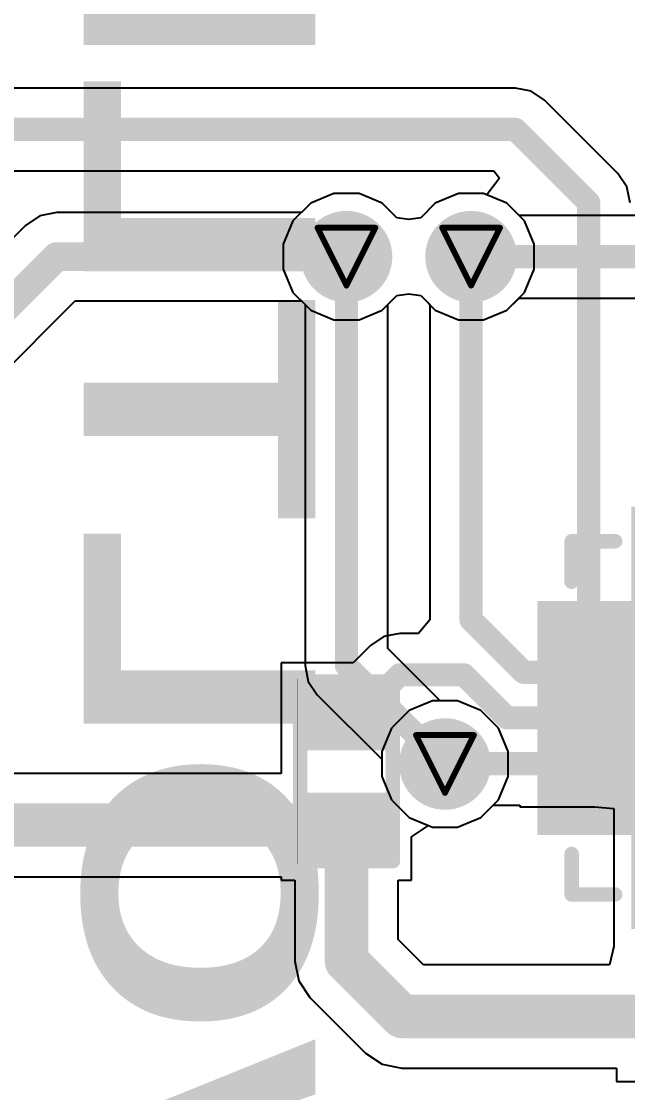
# Model space of a CAD drawing. Header units: inches. Extents: x -6 to 385, y -2 to 102.
# Drawn here: x 63.06 to 68.38, y 9.2 to 18.59 of the extents above; entities that cross this region are included whole.
import ezdxf

# ---------------------------------------------------------------- set-up
doc = ezdxf.new("R2010")
doc.units = ezdxf.units.IN
for name, color, linetype in [('Bottom Layer', 5, 'Continuous'), ('Bottom Overlay', 54, 'Continuous'), ('Bottom Paste', 16, 'Continuous'), ('Bottom Solder', 6, 'Continuous'), ('Drill Drawing', 1, 'Continuous'), ('Layer 1', 16, 'Continuous'), ('Layer 2', 76, 'Continuous'), ('Top Layer', 1, 'Continuous'), ('Top Solder', 216, 'Continuous'), ('Via Holes', 16, 'Continuous')]:
    doc.layers.add(name, color=color, linetype=linetype)
doc.styles.add('Arial Black_Bold', font='', dxfattribs={"height": 0.2})
doc.styles.get('Arial Black_Bold').set_extended_font_data('Arial Black', bold=True)

# ---------------------------------------------------------------- blocks, each defined once
blk = doc.blocks.new('20_VQFN__3_3__B_11')
at = {"layer": 'Bottom Layer'}
for points in [[(-0.925, 1.05), (-0.925, 1.75), (-0.675, 1.75), (-0.675, 1.05)], [(-0.525, 1.05), (-0.525, 1.75), (-0.275, 1.75), (-0.275, 1.05)], [(-0.125, 1.05), (-0.125, 1.75), (0.125, 1.75), (0.125, 1.05)], [(0.275, 1.05), (0.275, 1.75), (0.525, 1.75), (0.525, 1.05)], [(0.675, 1.05), (0.675, 1.75), (0.925, 1.75), (0.925, 1.05)], [(-1.75, 0.925), (-1.05, 0.925), (-1.05, 0.675), (-1.75, 0.675)], [(1.05, 0.925), (1.75, 0.925), (1.75, 0.675), (1.05, 0.675)], [(-0.825, 0.825), (0.825, 0.825), (0.825, -0.825), (-0.825, -0.825)], [(-1.75, 0.525), (-1.05, 0.525), (-1.05, 0.275), (-1.75, 0.275)], [(1.05, 0.525), (1.75, 0.525), (1.75, 0.275), (1.05, 0.275)], [(-1.75, 0.125), (-1.05, 0.125), (-1.05, -0.125), (-1.75, -0.125)], [(1.05, 0.125), (1.75, 0.125), (1.75, -0.125), (1.05, -0.125)], [(-1.75, -0.275), (-1.05, -0.275), (-1.05, -0.525), (-1.75, -0.525)], [(1.05, -0.275), (1.75, -0.275), (1.75, -0.525), (1.05, -0.525)], [(-1.75, -0.675), (-1.05, -0.675), (-1.05, -0.925), (-1.75, -0.925)], [(1.05, -0.675), (1.75, -0.675), (1.75, -0.925), (1.05, -0.925)], [(-0.675, -1.05), (-0.675, -1.75), (-0.925, -1.75), (-0.925, -1.05)], [(-0.275, -1.05), (-0.275, -1.75), (-0.525, -1.75), (-0.525, -1.05)], [(0.125, -1.05), (0.125, -1.75), (-0.125, -1.75), (-0.125, -1.05)], [(0.525, -1.05), (0.525, -1.75), (0.275, -1.75), (0.275, -1.05)], [(0.925, -1.05), (0.925, -1.75), (0.675, -1.75), (0.675, -1.05)]]:
    blk.add_hatch(color=5, dxfattribs=at).paths.add_polyline_path(points)
at = {"layer": 'Bottom Paste'}
for points in [[(-0.925, 1.05), (-0.925, 1.75), (-0.675, 1.75), (-0.675, 1.05)], [(-0.525, 1.05), (-0.525, 1.75), (-0.275, 1.75), (-0.275, 1.05)], [(-0.125, 1.05), (-0.125, 1.75), (0.125, 1.75), (0.125, 1.05)], [(0.275, 1.05), (0.275, 1.75), (0.525, 1.75), (0.525, 1.05)], [(0.675, 1.05), (0.675, 1.75), (0.925, 1.75), (0.925, 1.05)], [(-1.75, 0.925), (-1.05, 0.925), (-1.05, 0.675), (-1.75, 0.675)], [(1.05, 0.925), (1.75, 0.925), (1.75, 0.675), (1.05, 0.675)], [(-0.825, 0.825), (0.825, 0.825), (0.825, -0.825), (-0.825, -0.825)], [(-1.75, 0.525), (-1.05, 0.525), (-1.05, 0.275), (-1.75, 0.275)], [(1.05, 0.525), (1.75, 0.525), (1.75, 0.275), (1.05, 0.275)], [(-1.75, 0.125), (-1.05, 0.125), (-1.05, -0.125), (-1.75, -0.125)], [(1.05, 0.125), (1.75, 0.125), (1.75, -0.125), (1.05, -0.125)], [(-1.75, -0.275), (-1.05, -0.275), (-1.05, -0.525), (-1.75, -0.525)], [(1.05, -0.275), (1.75, -0.275), (1.75, -0.525), (1.05, -0.525)], [(-1.75, -0.675), (-1.05, -0.675), (-1.05, -0.925), (-1.75, -0.925)], [(1.05, -0.675), (1.75, -0.675), (1.75, -0.925), (1.05, -0.925)], [(-0.675, -1.05), (-0.675, -1.75), (-0.925, -1.75), (-0.925, -1.05)], [(-0.275, -1.05), (-0.275, -1.75), (-0.525, -1.75), (-0.525, -1.05)], [(0.125, -1.05), (0.125, -1.75), (-0.125, -1.75), (-0.125, -1.05)], [(0.525, -1.05), (0.525, -1.75), (0.275, -1.75), (0.275, -1.05)], [(0.925, -1.05), (0.925, -1.75), (0.675, -1.75), (0.675, -1.05)]]:
    blk.add_hatch(color=16, dxfattribs=at).paths.add_polyline_path(points)
at = {"layer": 'Bottom Solder'}
for points in [[(-1.0266, 0.9484), (-1.0266, 1.8516), (-0.5734, 1.8516), (-0.5734, 0.9484)], [(-0.6266, 0.9484), (-0.6266, 1.8516), (-0.1734, 1.8516), (-0.1734, 0.9484)], [(-0.2266, 0.9484), (-0.2266, 1.8516), (0.2266, 1.8516), (0.2266, 0.9484)], [(0.1734, 0.9484), (0.1734, 1.8516), (0.6266, 1.8516), (0.6266, 0.9484)], [(0.5734, 0.9484), (0.5734, 1.8516), (1.0266, 1.8516), (1.0266, 0.9484)], [(-1.8516, 1.0266), (-0.9484, 1.0266), (-0.9484, 0.5734), (-1.8516, 0.5734)], [(0.9484, 1.0266), (1.8516, 1.0266), (1.8516, 0.5734), (0.9484, 0.5734)], [(-0.9266, 0.9266), (0.9266, 0.9266), (0.9266, -0.9266), (-0.9266, -0.9266)], [(-1.8516, 0.6266), (-0.9484, 0.6266), (-0.9484, 0.1734), (-1.8516, 0.1734)], [(0.9484, 0.6266), (1.8516, 0.6266), (1.8516, 0.1734), (0.9484, 0.1734)], [(-1.8516, 0.2266), (-0.9484, 0.2266), (-0.9484, -0.2266), (-1.8516, -0.2266)], [(0.9484, 0.2266), (1.8516, 0.2266), (1.8516, -0.2266), (0.9484, -0.2266)], [(-1.8516, -0.1734), (-0.9484, -0.1734), (-0.9484, -0.6266), (-1.8516, -0.6266)], [(0.9484, -0.1734), (1.8516, -0.1734), (1.8516, -0.6266), (0.9484, -0.6266)], [(-1.8516, -0.5734), (-0.9484, -0.5734), (-0.9484, -1.0266), (-1.8516, -1.0266)], [(0.9484, -0.5734), (1.8516, -0.5734), (1.8516, -1.0266), (0.9484, -1.0266)], [(-0.5734, -0.9484), (-0.5734, -1.8516), (-1.0266, -1.8516), (-1.0266, -0.9484)], [(-0.1734, -0.9484), (-0.1734, -1.8516), (-0.6266, -1.8516), (-0.6266, -0.9484)], [(0.2266, -0.9484), (0.2266, -1.8516), (-0.2266, -1.8516), (-0.2266, -0.9484)], [(0.6266, -0.9484), (0.6266, -1.8516), (0.1734, -1.8516), (0.1734, -0.9484)], [(1.0266, -0.9484), (1.0266, -1.8516), (0.5734, -1.8516), (0.5734, -0.9484)]]:
    blk.add_hatch(color=6, dxfattribs=at).paths.add_polyline_path(points)
at = {"layer": 'Bottom Overlay'}
for points in [[(-1.5494, 1.5494, 0.127, 0.127, 0), (-1.5494, 1.1938, 0.127, 0.127, 0)], [(-1.1684, 1.5494, 0.127, 0.127, 0), (-1.5494, 1.5494, 0.127, 0.127, 0)], [(1.5494, 1.5494, 0.127, 0.127, 0), (1.1684, 1.5494, 0.127, 0.127, 0)], [(1.5494, 1.5494, 0.127, 0.127, 0), (1.5494, 1.1938, 0.127, 0.127, 0)], [(-2.0066, -0.6858, 0.127, 0.127, 0), (-2.0066, -0.9398, 0.127, 0.127, 0)], [(-1.8796, -0.8128, 0.127, 0.127, 0), (-2.0066, -0.6858, 0.127, 0.127, 0)], [(-1.8796, -0.8128, 0.127, 0.127, 0), (-2.0066, -0.9398, 0.127, 0.127, 0)], [(-1.5494, -1.1938, 0.127, 0.127, 0), (-1.5494, -1.5494, 0.127, 0.127, 0)], [(1.5494, -1.1938, 0.127, 0.127, 0), (1.5494, -1.5494, 0.127, 0.127, 0)], [(-1.1684, -1.5494, 0.127, 0.127, 0), (-1.5494, -1.5494, 0.127, 0.127, 0)], [(1.5494, -1.5494, 0.127, 0.127, 0), (1.1684, -1.5494, 0.127, 0.127, 0)]]:
    blk.add_lwpolyline(points, format="xyseb", dxfattribs=at)
for points in [[(-1.5812, 1.5494, 0.0635, 0.0635, 1), (-1.5176, 1.5494, 0.0635, 0.0635, 1)], [(-1.5812, 1.5494, 0.0635, 0.0635, 1), (-1.5176, 1.5494, 0.0635, 0.0635, 1)], [(-1.2002, 1.5494, 0.0635, 0.0635, 1), (-1.1366, 1.5494, 0.0635, 0.0635, 1)], [(1.1367, 1.5494, 0.0635, 0.0635, 1), (1.2002, 1.5494, 0.0635, 0.0635, 1)], [(1.5177, 1.5494, 0.0635, 0.0635, 1), (1.5812, 1.5494, 0.0635, 0.0635, 1)], [(1.5177, 1.5494, 0.0635, 0.0635, 1), (1.5812, 1.5494, 0.0635, 0.0635, 1)], [(-1.5812, 1.1938, 0.0635, 0.0635, 1), (-1.5176, 1.1938, 0.0635, 0.0635, 1)], [(1.5177, 1.1938, 0.0635, 0.0635, 1), (1.5812, 1.1938, 0.0635, 0.0635, 1)], [(-2.0383, -0.6858, 0.0635, 0.0635, 1), (-1.9748, -0.6858, 0.0635, 0.0635, 1)], [(-2.0383, -0.6858, 0.0635, 0.0635, 1), (-1.9748, -0.6858, 0.0635, 0.0635, 1)], [(-1.9114, -0.8128, 0.0635, 0.0635, 1), (-1.8478, -0.8128, 0.0635, 0.0635, 1)], [(-1.9114, -0.8128, 0.0635, 0.0635, 1), (-1.8478, -0.8128, 0.0635, 0.0635, 1)], [(-2.0383, -0.9398, 0.0635, 0.0635, 1), (-1.9748, -0.9398, 0.0635, 0.0635, 1)], [(-2.0383, -0.9398, 0.0635, 0.0635, 1), (-1.9748, -0.9398, 0.0635, 0.0635, 1)], [(-1.5812, -1.1938, 0.0635, 0.0635, 1), (-1.5176, -1.1938, 0.0635, 0.0635, 1)], [(1.5177, -1.1938, 0.0635, 0.0635, 1), (1.5812, -1.1938, 0.0635, 0.0635, 1)], [(-1.5812, -1.5494, 0.0635, 0.0635, 1), (-1.5176, -1.5494, 0.0635, 0.0635, 1)], [(-1.5812, -1.5494, 0.0635, 0.0635, 1), (-1.5176, -1.5494, 0.0635, 0.0635, 1)], [(-1.2002, -1.5494, 0.0635, 0.0635, 1), (-1.1366, -1.5494, 0.0635, 0.0635, 1)], [(1.1367, -1.5494, 0.0635, 0.0635, 1), (1.2002, -1.5494, 0.0635, 0.0635, 1)], [(1.5177, -1.5494, 0.0635, 0.0635, 1), (1.5812, -1.5494, 0.0635, 0.0635, 1)], [(1.5177, -1.5494, 0.0635, 0.0635, 1), (1.5812, -1.5494, 0.0635, 0.0635, 1)]]:
    blk.add_lwpolyline(points, format="xyseb", close=True, dxfattribs=at)
blk = doc.blocks.new('R___0402_B_34')
at = {"layer": 'Bottom Layer'}
for points in [[(-0.2413, 0.3175), (-0.2413, -0.3175), (-0.6985, -0.3175), (-0.6985, 0.3175)], [(0.6985, 0.3175), (0.6985, -0.3175), (0.2413, -0.3175), (0.2413, 0.3175)]]:
    blk.add_hatch(color=5, dxfattribs=at).paths.add_polyline_path(points)
at = {"layer": 'Bottom Paste'}
for points in [[(-0.2413, 0.3175), (-0.2413, -0.3175), (-0.6985, -0.3175), (-0.6985, 0.3175)], [(0.6985, 0.3175), (0.6985, -0.3175), (0.2413, -0.3175), (0.2413, 0.3175)]]:
    blk.add_hatch(color=16, dxfattribs=at).paths.add_polyline_path(points)
at = {"layer": 'Bottom Solder'}
for points in [[(-0.1863, 0.3725), (-0.1863, -0.3725), (-0.7535, -0.3725), (-0.7535, 0.3725)], [(0.7535, 0.3725), (0.7535, -0.3725), (0.1863, -0.3725), (0.1863, 0.3725)]]:
    blk.add_hatch(color=6, dxfattribs=at).paths.add_polyline_path(points)
at = {"layer": 'Bottom Overlay'}
for points in [[(-0.7874, 0.4064, 0.127, 0.127, 0), (-0.7874, -0.4064, 0.127, 0.127, 0)], [(-0.7874, 0.4064, 0.127, 0.127, 0), (0.7874, 0.4064, 0.127, 0.127, 0)], [(0.7874, 0.4064, 0.127, 0.127, 0), (0.7874, -0.4064, 0.127, 0.127, 0)], [(-0.8128, 0.4318, 0.00323, 0.00323, 0), (0.8128, 0.4318, 0.00323, 0.00323, 0)], [(-0.7874, -0.4064, 0.127, 0.127, 0), (0.7874, -0.4064, 0.127, 0.127, 0)]]:
    blk.add_lwpolyline(points, format="xyseb", dxfattribs=at)
for points in [[(-0.8191, 0.4064, 0.0635, 0.0635, 1), (-0.7556, 0.4064, 0.0635, 0.0635, 1)], [(-0.8191, 0.4064, 0.0635, 0.0635, 1), (-0.7556, 0.4064, 0.0635, 0.0635, 1)], [(0.7556, 0.4064, 0.0635, 0.0635, 1), (0.8191, 0.4064, 0.0635, 0.0635, 1)], [(0.7556, 0.4064, 0.0635, 0.0635, 1), (0.8191, 0.4064, 0.0635, 0.0635, 1)], [(-0.8136, 0.4318, 0.00161, 0.00161, 1), (-0.812, 0.4318, 0.00161, 0.00161, 1)], [(0.812, 0.4318, 0.00161, 0.00161, 1), (0.8136, 0.4318, 0.00161, 0.00161, 1)], [(-0.8191, -0.4064, 0.0635, 0.0635, 1), (-0.7556, -0.4064, 0.0635, 0.0635, 1)], [(-0.8191, -0.4064, 0.0635, 0.0635, 1), (-0.7556, -0.4064, 0.0635, 0.0635, 1)], [(0.7556, -0.4064, 0.0635, 0.0635, 1), (0.8191, -0.4064, 0.0635, 0.0635, 1)], [(0.7556, -0.4064, 0.0635, 0.0635, 1), (0.8191, -0.4064, 0.0635, 0.0635, 1)]]:
    blk.add_lwpolyline(points, format="xyseb", close=True, dxfattribs=at)

msp = doc.modelspace()

# ---------------------------------------------------------------- hatches: boundary and pattern name
at = {"layer": 'Bottom Layer'}
h = msp.add_hatch(color=5, dxfattribs=at)
edge = h.paths.add_edge_path()
edge.add_arc((65.9131, 16.5292), 0.3, 0, 360)
h = msp.add_hatch(color=5, dxfattribs=at)
edge = h.paths.add_edge_path()
edge.add_arc((67.0052, 16.5292), 0.3, 0, 360)
h = msp.add_hatch(color=5, dxfattribs=at)
edge = h.paths.add_edge_path()
edge.add_arc((66.7766, 12.079), 0.3, 0, 360)
at = {"layer": 'Bottom Solder'}
h = msp.add_hatch(color=6, dxfattribs=at)
edge = h.paths.add_edge_path()
edge.add_arc((65.9131, 16.5292), 0.4016, 0, 360)
h = msp.add_hatch(color=6, dxfattribs=at)
edge = h.paths.add_edge_path()
edge.add_arc((67.0052, 16.5292), 0.4016, 0, 360)
h = msp.add_hatch(color=6, dxfattribs=at)
edge = h.paths.add_edge_path()
edge.add_arc((66.7766, 12.079), 0.4016, 0, 360)
at = {"layer": 'Layer 1'}
h = msp.add_hatch(color=16, dxfattribs=at)
edge = h.paths.add_edge_path()
edge.add_arc((65.9131, 16.5292), 0.3, 0, 360)
h = msp.add_hatch(color=16, dxfattribs=at)
edge = h.paths.add_edge_path()
edge.add_arc((67.0052, 16.5292), 0.3, 0, 360)
h = msp.add_hatch(color=16, dxfattribs=at)
edge = h.paths.add_edge_path()
edge.add_arc((66.7766, 12.079), 0.3, 0, 360)
at = {"layer": 'Layer 2'}
h = msp.add_hatch(color=76, dxfattribs=at)
edge = h.paths.add_edge_path()
edge.add_arc((65.9131, 16.5292), 0.3, 0, 360)
h = msp.add_hatch(color=76, dxfattribs=at)
edge = h.paths.add_edge_path()
edge.add_arc((67.0052, 16.5292), 0.3, 0, 360)
h = msp.add_hatch(color=76, dxfattribs=at)
edge = h.paths.add_edge_path()
edge.add_arc((66.7766, 12.079), 0.3, 0, 360)
at = {"layer": 'Top Layer'}
h = msp.add_hatch(color=1, dxfattribs=at)
edge = h.paths.add_edge_path()
edge.add_arc((65.9131, 16.5292), 0.3, 0, 360)
h = msp.add_hatch(color=1, dxfattribs=at)
edge = h.paths.add_edge_path()
edge.add_arc((67.0052, 16.5292), 0.3, 0, 360)
h = msp.add_hatch(color=1, dxfattribs=at)
edge = h.paths.add_edge_path()
edge.add_arc((66.7766, 12.079), 0.3, 0, 360)
at = {"layer": 'Top Solder'}
h = msp.add_hatch(color=216, dxfattribs=at)
edge = h.paths.add_edge_path()
edge.add_arc((65.9131, 16.5292), 0.4016, 0, 360)
h = msp.add_hatch(color=216, dxfattribs=at)
edge = h.paths.add_edge_path()
edge.add_arc((67.0052, 16.5292), 0.4016, 0, 360)
h = msp.add_hatch(color=216, dxfattribs=at)
edge = h.paths.add_edge_path()
edge.add_arc((66.7766, 12.079), 0.4016, 0, 360)
at = {"layer": 'Via Holes'}
h = msp.add_hatch(color=7, dxfattribs=at)
edge = h.paths.add_edge_path()
edge.add_arc((65.9131, 16.5292), 0.15, 0, 360)
h = msp.add_hatch(color=7, dxfattribs=at)
edge = h.paths.add_edge_path()
edge.add_arc((67.0052, 16.5292), 0.15, 0, 360)
h = msp.add_hatch(color=7, dxfattribs=at)
edge = h.paths.add_edge_path()
edge.add_arc((66.7766, 12.079), 0.15, 0, 360)

# ---------------------------------------------------------------- linework, layer by layer
at = {"layer": 'Bottom Layer'}
for p, q in [((67.3936, 18.0082), (56.2201, 18.0082)), ((67.5323, 17.9806), (67.3936, 18.0082)), ((67.3936, 18.0082), (67.3936, 18.0082)), ((67.65, 17.902), (67.5323, 17.9806)), ((68.293, 17.2589), (67.65, 17.902)), ((57.3783, 17.2831), (67.2054, 17.2831)), ((67.255, 17.2178), (67.1425, 17.072)), ((67.2054, 17.2831), (67.255, 17.2178)), ((68.3716, 17.1413), (68.293, 17.2589)), ((68.293, 17.2589), (68.293, 17.2589)), ((68.3992, 17.0026), (68.3716, 17.1413)), ((65.8029, 17.0832), (65.5993, 16.9988)), ((66.0233, 17.0832), (65.8029, 17.0832)), ((66.2269, 16.9988), (66.0233, 17.0832)), ((66.895, 17.0832), (66.6914, 16.9988)), ((67.1154, 17.0832), (66.895, 17.0832)), ((67.1425, 17.072), (67.1154, 17.0832)), ((63.3734, 16.9176), (63.2248, 16.8881)), ((65.5181, 16.9176), (63.3734, 16.9176)), ((65.5993, 16.9988), (65.5181, 16.9176)), ((66.3547, 16.871), (66.2269, 16.9988)), ((66.6914, 16.9988), (66.5636, 16.871)), ((63.2248, 16.8881), (63.0987, 16.8038)), ((66.4591, 16.8548), (66.3547, 16.871)), ((66.5636, 16.871), (66.4591, 16.8548)), ((63.0987, 16.8038), (61.3985, 15.1036)), ((66.2269, 16.0595), (66.3547, 16.1873)), ((66.3547, 16.1873), (66.4591, 16.2035)), ((66.4591, 16.2035), (66.5636, 16.1873)), ((66.5636, 16.1873), (66.6426, 16.1083)), ((61.8341, 14.4405), (63.5343, 16.1407)), ((63.5343, 16.1407), (65.5181, 16.1407)), ((65.5181, 16.1407), (65.5993, 16.0595)), ((66.6426, 16.1083), (66.6426, 13.3443)), ((65.5993, 16.0595), (65.8029, 15.9752)), ((65.8029, 15.9752), (66.0233, 15.9752)), ((66.0233, 15.9752), (66.2269, 16.0595)), ((66.6426, 13.3443), (66.544, 13.2241)), ((66.6426, 13.3443), (66.6426, 13.3443)), ((66.2412, 13.1965), (66.1236, 13.1179)), ((66.38, 13.2241), (66.2412, 13.1965)), ((66.544, 13.2241), (66.38, 13.2241)), ((66.38, 13.2241), (66.38, 13.2241)), ((66.1236, 13.1179), (65.9718, 12.966)), ((66.1236, 13.1179), (66.1236, 13.1179)), ((65.9718, 12.966), (65.3415, 12.966)), ((65.3415, 12.966), (65.3415, 11.9968)), ((65.3415, 11.9968), (62.0326, 11.9968)), ((67.0904, 11.6094), (67.1997, 11.7187)), ((67.1997, 11.7187), (67.4326, 11.7187)), ((67.4326, 11.7187), (67.4326, 11.7044)), ((67.4326, 11.7044), (68.0869, 11.7044)), ((68.0869, 11.7044), (68.2576, 11.6874)), ((68.2576, 11.6874), (68.2576, 10.4794)), ((66.8868, 11.525), (67.0904, 11.6094)), ((66.4845, 11.4404), (66.6323, 11.5391)), ((66.6323, 11.5391), (66.6664, 11.525)), ((66.6664, 11.525), (66.8868, 11.525)), ((66.4845, 11.061), (66.4845, 11.4404)), ((62.2203, 11.0904), (65.3415, 11.0904)), ((65.3415, 11.0904), (65.3415, 11.061)), ((65.3415, 11.061), (65.4598, 11.061)), ((65.4598, 11.061), (65.4598, 10.3508)), ((66.3662, 10.5385), (66.3662, 11.061)), ((66.3662, 11.061), (66.4845, 11.061)), ((66.5873, 10.3174), (66.3662, 10.5385)), ((68.2576, 10.4794), (68.2195, 10.3174)), ((68.2576, 10.4794), (68.2576, 10.4794)), ((65.4598, 10.3508), (65.4943, 10.1774)), ((68.2195, 10.3174), (66.5873, 10.3174)), ((65.4943, 10.1774), (65.5925, 10.0304)), ((65.5925, 10.0304), (66.0791, 9.5438)), ((66.0791, 9.5438), (66.0791, 9.5438)), ((66.0791, 9.5438), (66.2262, 9.4455)), ((66.2262, 9.4455), (66.3996, 9.411)), ((66.3996, 9.411), (66.3996, 9.411)), ((66.3996, 9.411), (68.2809, 9.411)), ((68.2809, 9.411), (68.2809, 9.2927)), ((68.2809, 9.2927), (69.2461, 9.2927))]:
    msp.add_line(p, q, dxfattribs=at)
for points in [[(56.0699, 17.6456, 0.2032, 0.2032, 0), (67.3936, 17.6456, 0.2032, 0.2032, 0)], [(67.3936, 17.6456, 0.2032, 0.2032, 0), (68.0366, 17.0026, 0.2032, 0.2032, 0)], [(68.0366, 13.4084, 0.2032, 0.2032, 0), (68.0366, 17.0026, 0.2032, 0.2032, 0)], [(61.5594, 14.7152, 0.254, 0.254, 0), (63.3734, 16.5292, 0.254, 0.254, 0)], [(63.3734, 16.5292, 0.254, 0.254, 0), (65.9131, 16.5292, 0.254, 0.254, 0)], [(67.0052, 13.3443, 0.2032, 0.2032, 0), (67.0052, 16.5292, 0.2032, 0.2032, 0)], [(67.0052, 13.3443, 0.2032, 0.2032, 0), (67.4661, 12.8834, 0.2032, 0.2032, 0)], [(67.4661, 12.8834, 0.2032, 0.2032, 0), (68.0366, 12.8834, 0.2032, 0.2032, 0)], [(66.0019, 12.4834, 0.2032, 0.2032, 0), (66.38, 12.8615, 0.2032, 0.2032, 0)], [(66.38, 12.8615, 0.2032, 0.2032, 0), (66.9426, 12.8615, 0.2032, 0.2032, 0)], [(66.9426, 12.8615, 0.2032, 0.2032, 0), (67.3207, 12.4834, 0.2032, 0.2032, 0)], [(65.913, 12.4834, 0.2032, 0.2032, 0), (66.0019, 12.4834, 0.2032, 0.2032, 0)], [(67.3207, 12.4834, 0.2032, 0.2032, 0), (68.0366, 12.4834, 0.2032, 0.2032, 0)], [(66.7766, 12.079, 0.2032, 0.2032, 0), (66.7788, 12.0812, 0.2032, 0.2032, 0)], [(66.7788, 12.0812, 0.2032, 0.2032, 0), (68.0344, 12.0812, 0.2032, 0.2032, 0)], [(68.0344, 12.0812, 0.2032, 0.2032, 0), (68.0366, 12.0834, 0.2032, 0.2032, 0)], [(68.0366, 11.6834, 0.2032, 0.2032, 0), (68.0406, 11.6874, 0.2032, 0.2032, 0)], [(68.0406, 11.6874, 0.2032, 0.2032, 0), (68.6406, 11.6874, 0.2032, 0.2032, 0)], [(62.0325, 11.5436, 0.381, 0.381, 0), (65.913, 11.5436, 0.381, 0.381, 0)], [(65.913, 10.3508, 0.381, 0.381, 0), (65.913, 11.5436, 0.381, 0.381, 0)], [(65.913, 10.3508, 0.381, 0.381, 0), (66.3996, 9.8642, 0.381, 0.381, 0)], [(66.3996, 9.8642, 0.381, 0.381, 0), (68.7635, 9.8642, 0.381, 0.381, 0)]]:
    msp.add_lwpolyline(points, format="xyseb", dxfattribs=at)
for points in [[(67.3428, 17.6456, 0.1016, 0.1016, 1), (67.4444, 17.6456, 0.1016, 0.1016, 1)], [(67.3428, 17.6456, 0.1016, 0.1016, 1), (67.4444, 17.6456, 0.1016, 0.1016, 1)], [(67.9858, 17.0026, 0.1016, 0.1016, 1), (68.0874, 17.0026, 0.1016, 0.1016, 1)], [(67.9858, 17.0026, 0.1016, 0.1016, 1), (68.0874, 17.0026, 0.1016, 0.1016, 1)], [(63.3099, 16.5292, 0.127, 0.127, 1), (63.4369, 16.5292, 0.127, 0.127, 1)], [(63.3099, 16.5292, 0.127, 0.127, 1), (63.4369, 16.5292, 0.127, 0.127, 1)], [(65.8496, 16.5292, 0.127, 0.127, 1), (65.9766, 16.5292, 0.127, 0.127, 1)], [(66.9544, 16.5292, 0.1016, 0.1016, 1), (67.056, 16.5292, 0.1016, 0.1016, 1)], [(66.9544, 13.3443, 0.1016, 0.1016, 1), (67.056, 13.3443, 0.1016, 0.1016, 1)], [(66.9544, 13.3443, 0.1016, 0.1016, 1), (67.056, 13.3443, 0.1016, 0.1016, 1)], [(67.9858, 13.4084, 0.1016, 0.1016, 1), (68.0874, 13.4084, 0.1016, 0.1016, 1)], [(67.4153, 12.8834, 0.1016, 0.1016, 1), (67.5169, 12.8834, 0.1016, 0.1016, 1)], [(67.4153, 12.8834, 0.1016, 0.1016, 1), (67.5169, 12.8834, 0.1016, 0.1016, 1)], [(67.9858, 12.8834, 0.1016, 0.1016, 1), (68.0874, 12.8834, 0.1016, 0.1016, 1)], [(66.3292, 12.8615, 0.1016, 0.1016, 1), (66.4308, 12.8615, 0.1016, 0.1016, 1)], [(66.3292, 12.8615, 0.1016, 0.1016, 1), (66.4308, 12.8615, 0.1016, 0.1016, 1)], [(66.8918, 12.8615, 0.1016, 0.1016, 1), (66.9934, 12.8615, 0.1016, 0.1016, 1)], [(66.8918, 12.8615, 0.1016, 0.1016, 1), (66.9934, 12.8615, 0.1016, 0.1016, 1)], [(65.8622, 12.4834, 0.1016, 0.1016, 1), (65.9638, 12.4834, 0.1016, 0.1016, 1)], [(65.9511, 12.4834, 0.1016, 0.1016, 1), (66.0527, 12.4834, 0.1016, 0.1016, 1)], [(65.9511, 12.4834, 0.1016, 0.1016, 1), (66.0527, 12.4834, 0.1016, 0.1016, 1)], [(67.2699, 12.4834, 0.1016, 0.1016, 1), (67.3715, 12.4834, 0.1016, 0.1016, 1)], [(67.2699, 12.4834, 0.1016, 0.1016, 1), (67.3715, 12.4834, 0.1016, 0.1016, 1)], [(67.9858, 12.4834, 0.1016, 0.1016, 1), (68.0874, 12.4834, 0.1016, 0.1016, 1)], [(66.7258, 12.079, 0.1016, 0.1016, 1), (66.8274, 12.079, 0.1016, 0.1016, 1)], [(66.728, 12.0812, 0.1016, 0.1016, 1), (66.8296, 12.0812, 0.1016, 0.1016, 1)], [(66.728, 12.0812, 0.1016, 0.1016, 1), (66.8296, 12.0812, 0.1016, 0.1016, 1)], [(67.9836, 12.0812, 0.1016, 0.1016, 1), (68.0852, 12.0812, 0.1016, 0.1016, 1)], [(67.9836, 12.0812, 0.1016, 0.1016, 1), (68.0852, 12.0812, 0.1016, 0.1016, 1)], [(67.9858, 12.0834, 0.1016, 0.1016, 1), (68.0874, 12.0834, 0.1016, 0.1016, 1)], [(67.9858, 11.6834, 0.1016, 0.1016, 1), (68.0874, 11.6834, 0.1016, 0.1016, 1)], [(67.9898, 11.6874, 0.1016, 0.1016, 1), (68.0914, 11.6874, 0.1016, 0.1016, 1)], [(67.9898, 11.6874, 0.1016, 0.1016, 1), (68.0914, 11.6874, 0.1016, 0.1016, 1)], [(65.8178, 11.5436, 0.1905, 0.1905, 1), (66.0082, 11.5436, 0.1905, 0.1905, 1)], [(65.8178, 11.5436, 0.1905, 0.1905, 1), (66.0082, 11.5436, 0.1905, 0.1905, 1)], [(65.8178, 10.3508, 0.1905, 0.1905, 1), (66.0082, 10.3508, 0.1905, 0.1905, 1)], [(65.8178, 10.3508, 0.1905, 0.1905, 1), (66.0082, 10.3508, 0.1905, 0.1905, 1)], [(66.3043, 9.8642, 0.1905, 0.1905, 1), (66.4948, 9.8642, 0.1905, 0.1905, 1)], [(66.3043, 9.8642, 0.1905, 0.1905, 1), (66.4948, 9.8642, 0.1905, 0.1905, 1)]]:
    msp.add_lwpolyline(points, format="xyseb", close=True, dxfattribs=at)
at = {"layer": 'Drill Drawing'}
for points in [[(65.6591, 16.7832, 0.0508, 0.0508, 0), (66.1671, 16.7832, 0.0508, 0.0508, 0)], [(65.6591, 16.7832, 0.0508, 0.0508, 0), (65.9131, 16.2752, 0.0508, 0.0508, 0)], [(65.9131, 16.2752, 0.0508, 0.0508, 0), (66.1671, 16.7832, 0.0508, 0.0508, 0)], [(66.7512, 16.7832, 0.0508, 0.0508, 0), (67.2592, 16.7832, 0.0508, 0.0508, 0)], [(66.7512, 16.7832, 0.0508, 0.0508, 0), (67.0052, 16.2752, 0.0508, 0.0508, 0)], [(67.0052, 16.2752, 0.0508, 0.0508, 0), (67.2592, 16.7832, 0.0508, 0.0508, 0)], [(66.5226, 12.333, 0.0508, 0.0508, 0), (67.0306, 12.333, 0.0508, 0.0508, 0)], [(66.5226, 12.333, 0.0508, 0.0508, 0), (66.7766, 11.825, 0.0508, 0.0508, 0)], [(66.7766, 11.825, 0.0508, 0.0508, 0), (67.0306, 12.333, 0.0508, 0.0508, 0)]]:
    msp.add_lwpolyline(points, format="xyseb", dxfattribs=at)
for points in [[(65.6464, 16.7832, 0.0254, 0.0254, 1), (65.6718, 16.7832, 0.0254, 0.0254, 1)], [(65.6464, 16.7832, 0.0254, 0.0254, 1), (65.6718, 16.7832, 0.0254, 0.0254, 1)], [(66.1544, 16.7832, 0.0254, 0.0254, 1), (66.1798, 16.7832, 0.0254, 0.0254, 1)], [(66.1544, 16.7832, 0.0254, 0.0254, 1), (66.1798, 16.7832, 0.0254, 0.0254, 1)], [(66.7385, 16.7832, 0.0254, 0.0254, 1), (66.7639, 16.7832, 0.0254, 0.0254, 1)], [(66.7385, 16.7832, 0.0254, 0.0254, 1), (66.7639, 16.7832, 0.0254, 0.0254, 1)], [(67.2465, 16.7832, 0.0254, 0.0254, 1), (67.2719, 16.7832, 0.0254, 0.0254, 1)], [(67.2465, 16.7832, 0.0254, 0.0254, 1), (67.2719, 16.7832, 0.0254, 0.0254, 1)], [(65.9004, 16.2752, 0.0254, 0.0254, 1), (65.9258, 16.2752, 0.0254, 0.0254, 1)], [(65.9004, 16.2752, 0.0254, 0.0254, 1), (65.9258, 16.2752, 0.0254, 0.0254, 1)], [(66.9925, 16.2752, 0.0254, 0.0254, 1), (67.0179, 16.2752, 0.0254, 0.0254, 1)], [(66.9925, 16.2752, 0.0254, 0.0254, 1), (67.0179, 16.2752, 0.0254, 0.0254, 1)], [(66.5099, 12.333, 0.0254, 0.0254, 1), (66.5353, 12.333, 0.0254, 0.0254, 1)], [(66.5099, 12.333, 0.0254, 0.0254, 1), (66.5353, 12.333, 0.0254, 0.0254, 1)], [(67.0179, 12.333, 0.0254, 0.0254, 1), (67.0433, 12.333, 0.0254, 0.0254, 1)], [(67.0179, 12.333, 0.0254, 0.0254, 1), (67.0433, 12.333, 0.0254, 0.0254, 1)], [(66.7639, 11.825, 0.0254, 0.0254, 1), (66.7893, 11.825, 0.0254, 0.0254, 1)], [(66.7639, 11.825, 0.0254, 0.0254, 1), (66.7893, 11.825, 0.0254, 0.0254, 1)]]:
    msp.add_lwpolyline(points, format="xyseb", close=True, dxfattribs=at)
at = {"layer": 'Layer 1'}
for p, q in [((65.8029, 17.0832), (65.5993, 16.9988)), ((66.0233, 17.0832), (65.8029, 17.0832)), ((66.2269, 16.9988), (66.0233, 17.0832)), ((66.895, 17.0832), (66.6914, 16.9988)), ((67.1154, 17.0832), (66.895, 17.0832)), ((67.319, 16.9988), (67.1154, 17.0832)), ((65.5993, 16.9988), (65.4434, 16.843)), ((66.3547, 16.871), (66.2269, 16.9988)), ((66.6914, 16.9988), (66.5636, 16.871)), ((67.4749, 16.843), (67.319, 16.9988)), ((65.4434, 16.843), (65.3591, 16.6394)), ((66.4591, 16.8548), (66.3547, 16.871)), ((66.5636, 16.871), (66.4591, 16.8548)), ((67.5592, 16.6394), (67.4749, 16.843)), ((65.3591, 16.6394), (65.3591, 16.419)), ((67.5592, 16.419), (67.5592, 16.6394)), ((65.3591, 16.419), (65.4434, 16.2153)), ((67.4749, 16.2153), (67.5592, 16.419)), ((65.4434, 16.2153), (65.5993, 16.0595)), ((66.2269, 16.0595), (66.3547, 16.1873)), ((66.3547, 16.1873), (66.4591, 16.2035)), ((66.4591, 16.2035), (66.5636, 16.1873)), ((66.5636, 16.1873), (66.6914, 16.0595)), ((67.319, 16.0595), (67.4749, 16.2153)), ((65.5993, 16.0595), (65.8029, 15.9752)), ((65.8029, 15.9752), (66.0233, 15.9752)), ((66.0233, 15.9752), (66.2269, 16.0595)), ((66.6914, 16.0595), (66.895, 15.9752)), ((66.895, 15.9752), (67.1154, 15.9752)), ((67.1154, 15.9752), (67.319, 16.0595)), ((66.6664, 12.633), (66.4628, 12.5487)), ((66.8868, 12.633), (66.6664, 12.633)), ((67.0904, 12.5487), (66.8868, 12.633)), ((66.4628, 12.5487), (66.3069, 12.3928)), ((67.2463, 12.3928), (67.0904, 12.5487)), ((66.3069, 12.3928), (66.2226, 12.1892)), ((67.3306, 12.1892), (67.2463, 12.3928)), ((66.2226, 12.1892), (66.2226, 11.9688)), ((67.3306, 11.9688), (67.3306, 12.1892)), ((66.2226, 11.9688), (66.3069, 11.7652)), ((67.2463, 11.7652), (67.3306, 11.9688)), ((66.3069, 11.7652), (66.4628, 11.6094)), ((67.0904, 11.6094), (67.2463, 11.7652)), ((66.4628, 11.6094), (66.6664, 11.525)), ((66.8868, 11.525), (67.0904, 11.6094)), ((66.6664, 11.525), (66.8868, 11.525))]:
    msp.add_line(p, q, dxfattribs=at)
at = {"layer": 'Layer 2'}
for p, q in [((65.8029, 17.0832), (65.5993, 16.9988)), ((66.0233, 17.0832), (65.8029, 17.0832)), ((66.2269, 16.9988), (66.0233, 17.0832)), ((66.895, 17.0832), (66.6914, 16.9988)), ((67.1154, 17.0832), (66.895, 17.0832)), ((67.319, 16.9988), (67.1154, 17.0832)), ((65.5993, 16.9988), (65.4434, 16.843)), ((66.3547, 16.871), (66.2269, 16.9988)), ((66.6914, 16.9988), (66.5636, 16.871)), ((67.4749, 16.843), (67.319, 16.9988)), ((65.4434, 16.843), (65.3591, 16.6394)), ((66.4591, 16.8548), (66.3547, 16.871)), ((66.5636, 16.871), (66.4591, 16.8548)), ((67.5592, 16.6394), (67.4749, 16.843)), ((65.3591, 16.6394), (65.3591, 16.419)), ((67.5592, 16.419), (67.5592, 16.6394)), ((65.3591, 16.419), (65.4434, 16.2153)), ((67.4749, 16.2153), (67.5592, 16.419)), ((65.4434, 16.2153), (65.5993, 16.0595)), ((66.2269, 16.0595), (66.3547, 16.1873)), ((66.3547, 16.1873), (66.4591, 16.2035)), ((66.4591, 16.2035), (66.5636, 16.1873)), ((66.5636, 16.1873), (66.6914, 16.0595)), ((67.319, 16.0595), (67.4749, 16.2153)), ((65.5993, 16.0595), (65.8029, 15.9752)), ((65.8029, 15.9752), (66.0233, 15.9752)), ((66.0233, 15.9752), (66.2269, 16.0595)), ((66.6914, 16.0595), (66.895, 15.9752)), ((66.895, 15.9752), (67.1154, 15.9752)), ((67.1154, 15.9752), (67.319, 16.0595)), ((66.6664, 12.633), (66.4628, 12.5487)), ((66.8868, 12.633), (66.6664, 12.633)), ((67.0904, 12.5487), (66.8868, 12.633)), ((66.4628, 12.5487), (66.3069, 12.3928)), ((67.2463, 12.3928), (67.0904, 12.5487)), ((66.3069, 12.3928), (66.2226, 12.1892)), ((67.3306, 12.1892), (67.2463, 12.3928)), ((66.2226, 12.1892), (66.2226, 11.9688)), ((67.3306, 11.9688), (67.3306, 12.1892)), ((66.2226, 11.9688), (66.3069, 11.7652)), ((67.2463, 11.7652), (67.3306, 11.9688)), ((66.3069, 11.7652), (66.4628, 11.6094)), ((67.0904, 11.6094), (67.2463, 11.7652)), ((66.4628, 11.6094), (66.6664, 11.525)), ((66.8868, 11.525), (67.0904, 11.6094)), ((66.6664, 11.525), (66.8868, 11.525))]:
    msp.add_line(p, q, dxfattribs=at)
at = {"layer": 'Top Layer'}
for p, q in [((65.8029, 17.0832), (65.5993, 16.9988)), ((66.0233, 17.0832), (65.8029, 17.0832)), ((66.2269, 16.9988), (66.0233, 17.0832)), ((66.895, 17.0832), (66.6914, 16.9988)), ((67.1154, 17.0832), (66.895, 17.0832)), ((67.319, 16.9988), (67.1154, 17.0832)), ((65.5993, 16.9988), (65.4434, 16.843)), ((66.3547, 16.871), (66.2269, 16.9988)), ((66.6914, 16.9988), (66.5636, 16.871)), ((67.4261, 16.8917), (67.319, 16.9988)), ((65.4434, 16.843), (65.3591, 16.6394)), ((66.4591, 16.8548), (66.3547, 16.871)), ((66.5636, 16.871), (66.4591, 16.8548)), ((70.4157, 16.8917), (67.4261, 16.8917)), ((65.3591, 16.6394), (65.3591, 16.419)), ((65.3591, 16.419), (65.4434, 16.2153)), ((65.4434, 16.2153), (65.5505, 16.1083)), ((66.2756, 16.1083), (66.3547, 16.1873)), ((66.3547, 16.1873), (66.4591, 16.2035)), ((66.4591, 16.2035), (66.5636, 16.1873)), ((66.5636, 16.1873), (66.6914, 16.0595)), ((67.319, 16.0595), (67.4261, 16.1666)), ((67.4261, 16.1666), (70.4157, 16.1666)), ((65.5505, 16.1083), (65.5505, 12.9426)), ((66.2756, 13.0927), (66.2756, 16.1083)), ((66.6914, 16.0595), (66.895, 15.9752)), ((66.895, 15.9752), (67.1154, 15.9752)), ((67.1154, 15.9752), (67.319, 16.0595)), ((66.7353, 12.633), (66.2756, 13.0927)), ((65.5505, 12.9426), (65.5505, 12.9425)), ((65.5505, 12.9425), (65.5781, 12.8038)), ((65.5781, 12.8038), (65.6567, 12.6862)), ((65.6567, 12.6862), (66.2226, 12.1203)), ((66.8868, 12.633), (66.7353, 12.633)), ((67.0904, 12.5487), (66.8868, 12.633)), ((67.2463, 12.3928), (67.0904, 12.5487)), ((67.3306, 12.1892), (67.2463, 12.3928)), ((67.3306, 11.9688), (67.3306, 12.1892)), ((66.2226, 12.1203), (66.2226, 11.9688)), ((66.2226, 11.9688), (66.3069, 11.7652)), ((67.2463, 11.7652), (67.3306, 11.9688)), ((66.3069, 11.7652), (66.4628, 11.6094)), ((67.0904, 11.6094), (67.2463, 11.7652)), ((66.4628, 11.6094), (66.6664, 11.525)), ((66.8868, 11.525), (67.0904, 11.6094)), ((66.6664, 11.525), (66.8868, 11.525))]:
    msp.add_line(p, q, dxfattribs=at)
for points in [[(65.9131, 12.9425, 0.2032, 0.2032, 0), (65.9131, 16.5292, 0.2032, 0.2032, 0)], [(67.0052, 16.5292, 0.2032, 0.2032, 0), (70.8366, 16.5292, 0.2032, 0.2032, 0)], [(65.9131, 12.9425, 0.2032, 0.2032, 0), (66.7766, 12.079, 0.2032, 0.2032, 0)]]:
    msp.add_lwpolyline(points, format="xyseb", dxfattribs=at)
for points in [[(65.8623, 16.5292, 0.1016, 0.1016, 1), (65.9639, 16.5292, 0.1016, 0.1016, 1)], [(66.9544, 16.5292, 0.1016, 0.1016, 1), (67.056, 16.5292, 0.1016, 0.1016, 1)], [(65.8623, 12.9425, 0.1016, 0.1016, 1), (65.9639, 12.9425, 0.1016, 0.1016, 1)], [(65.8623, 12.9425, 0.1016, 0.1016, 1), (65.9639, 12.9425, 0.1016, 0.1016, 1)], [(66.7258, 12.079, 0.1016, 0.1016, 1), (66.8274, 12.079, 0.1016, 0.1016, 1)]]:
    msp.add_lwpolyline(points, format="xyseb", close=True, dxfattribs=at)

# ---------------------------------------------------------------- block references
for name, p, rotation in [('20_VQFN__3_3__B_11', (69.4366, 12.4834), 180), ('R___0402_B_34', (65.913, 12.0135), 90)]:
    msp.add_blockref(name, p, dxfattribs=dict(rotation=rotation))

# ---------------------------------------------------------------- texts
at = {"layer": 'Bottom Overlay', "style": 'Arial Black_Bold', "text_generation_flag": 2}
msp.add_text('VOLTLINK', height=2.032, rotation=270, dxfattribs=at).set_placement((63.6082, 7.5201))

doc.saveas('drawing.dxf')
